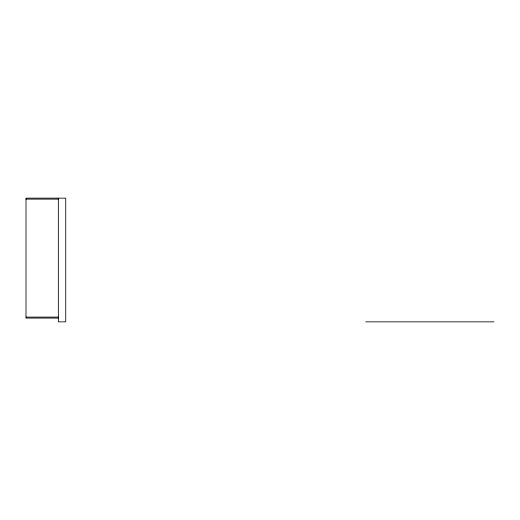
<?xml version="1.0" encoding="UTF-8"?>
<svg xmlns="http://www.w3.org/2000/svg" width="520" height="520" viewBox="0 0 520 520"><rect width="100%" height="100%" fill="white"/><g stroke="black" fill="none" stroke-linecap="round" stroke-linejoin="round"><path stroke-width="0.78" d="M26 199.114L58.344 199.114M26 317.109L58.344 317.109M58.344 318.078L26 318.078L26 198.146L65.728 198.146L65.728 321.854L58.344 321.854L58.344 198.146M365.716 321.854L494 321.854"/></g></svg>
